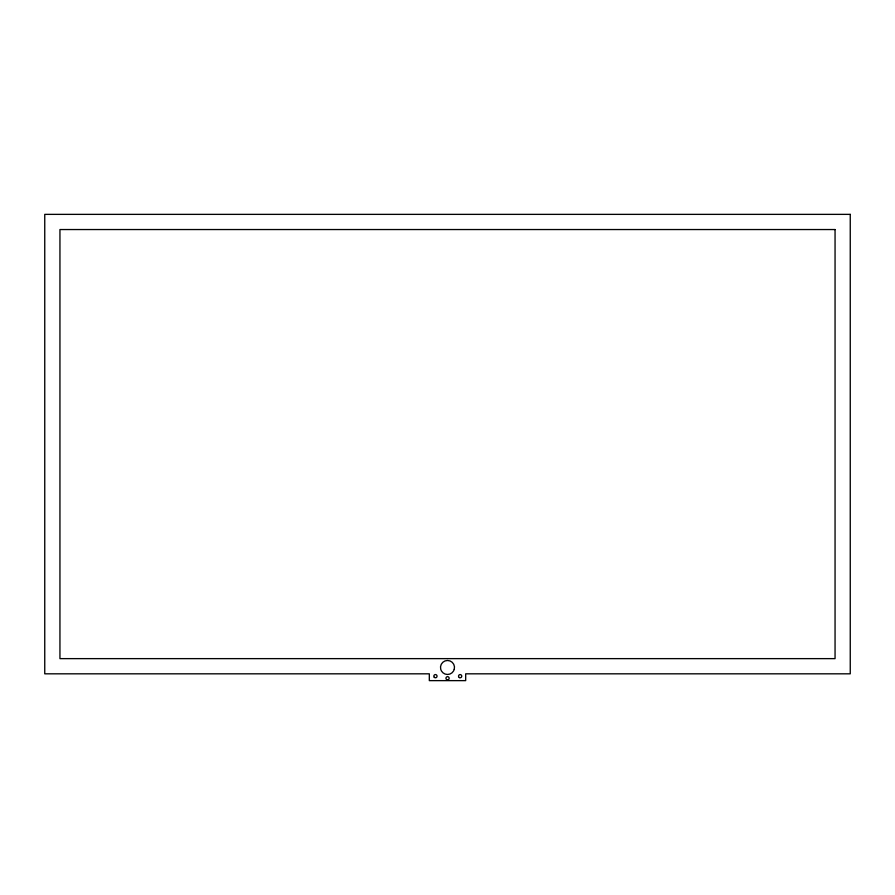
<?xml version="1.0" encoding="UTF-8"?>
<svg xmlns="http://www.w3.org/2000/svg" width="895" height="895" viewBox="0 0 895 895"><rect width="100%" height="100%" fill="white"/><g stroke="black" fill="none" stroke-linecap="round" stroke-linejoin="round"><path stroke-width="1.34" d="M454.268 669.292L453.564 670.981A7.003 7.003 0 0 1 441.436 670.981L440.732 669.292A7.003 7.003 0 0 1 447.5 660.476A7.003 7.003 0 0 1 454.268 669.292M850.25 214.364L44.75 214.364L44.75 673.823L429.32 673.823L429.32 680.636L465.68 680.636L465.68 673.823L850.25 673.823L850.25 214.364M835.057 229.545L59.943 229.545L59.943 658.63L835.057 658.63L835.057 229.545M459.336 677.571A1.611 1.611 0 0 0 461.753 676.172A1.611 1.611 0 0 0 459.336 674.785A1.611 1.611 0 0 0 459.336 677.571M434.299 677.314A1.611 1.611 0 0 0 436.995 676.586A1.611 1.611 0 0 0 435.015 674.617A1.611 1.611 0 0 0 434.299 677.314M446.75 679.652A1.611 1.611 0 0 0 449.167 678.253A1.611 1.611 0 0 0 446.75 676.866A1.611 1.611 0 0 0 446.75 679.652"/></g></svg>
